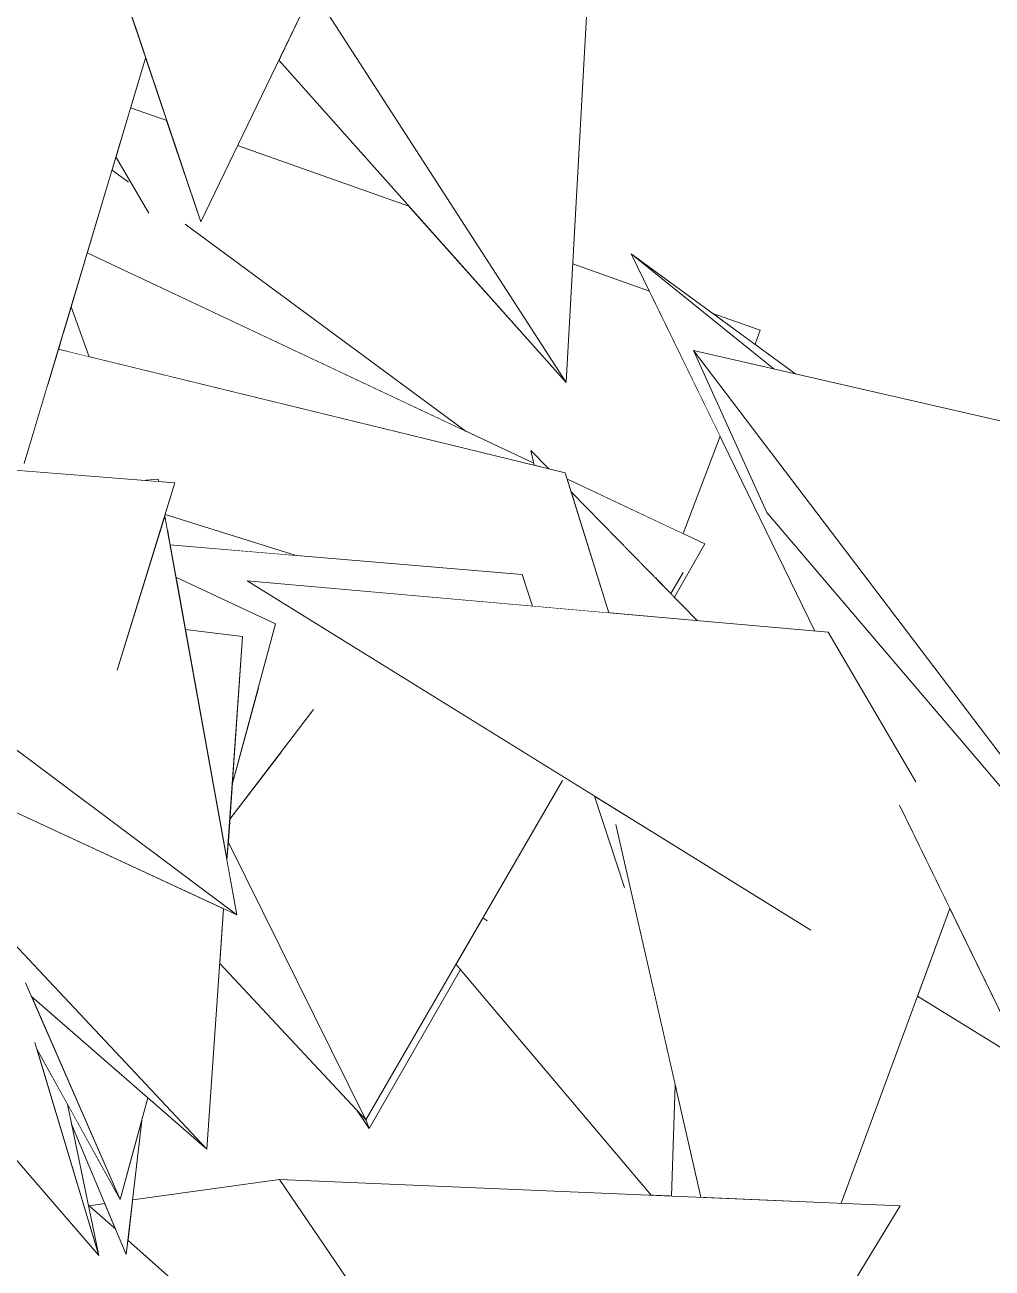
# Model space of a CAD drawing. Header units: millimetres. Extents: x -9413 to 8527, y -300 to 11224.
# Drawn here: x -3811 to -3416, y 3743 to 4252 of the extents above; entities that cross this region are included whole.
import ezdxf

# ---------------------------------------------------------------- set-up
doc = ezdxf.new("R2010")
doc.units = ezdxf.units.MM
doc.header["$MEASUREMENT"] = 0
doc.linetypes.add('Wipeout_Contour', pattern=[1000, 0, -1000])
doc.layers.add('Interior - Furniture', color=7, linetype='Continuous')
doc.layers.add('Interior - Furniture _Pen_No__4', color=7, linetype='Continuous', lineweight=20, true_color=0x029e21)

# ---------------------------------------------------------------- blocks, each defined once
blk = doc.blocks.new('Section Elem_40_6')
at = {"color": 254, "linetype": 'Wipeout_Contour', "lineweight": 0, "ltscale": 22539.573127}
blk.add_wipeout([(-3775.69, 4192.42), (-3768.99, 4187.47), (-3760.6, 4174.85), (-3774.07, 4197.82)], dxfattribs=at).dxf.layer = 'Interior - Furniture'
at = {"color": 254, "linetype": 'Wipeout_Contour', "lineweight": 0, "ltscale": 22405.851164}
blk.add_wipeout([(-3795.61, 4125.89), (-3790.49, 4117.35), (-3785.02, 4116.02), (-3792.45, 4136.48)], dxfattribs=at).dxf.layer = 'Interior - Furniture'
at = {"color": 254, "linetype": 'Wipeout_Contour', "lineweight": 0, "ltscale": 37661.410727}
blk.add_wipeout([(-3589.54, 4066.08), (-3587.93, 4060.94), (-3553.49, 4025.77), (-3542.04, 4027.76), (-3547.02, 4019.17), (-3545.57, 4017.69), (-3533.06, 4039.46)], dxfattribs=at).dxf.layer = 'Interior - Furniture'
at = {"color": 254, "linetype": 'Wipeout_Contour', "lineweight": 0, "ltscale": 36513.56794}
blk.add_wipeout([(-3569.49, 3924.59), (-3534.8, 3772.17), (-3477.36, 3769.73), (-3432.87, 3890.33), (-3436.35, 3897.48), (-3489.77, 3881.51), (-3565.92, 3928.69)], dxfattribs=at).dxf.layer = 'Interior - Furniture'
at = {"color": 254, "linetype": 'Wipeout_Contour', "lineweight": 0, "ltscale": 21150.034559}
blk.add_wipeout([(-3675.52, 3807.84), (-3670.45, 3800.32), (-3671.78, 3803.98), (-3671.83, 3803.89)], dxfattribs=at).dxf.layer = 'Interior - Furniture'
at = {"color": 254, "linetype": 'Wipeout_Contour', "lineweight": 0, "ltscale": 16005.856723}
blk.add_wipeout([(-3785.03, 3768.7), (-3774.18, 3759.06), (-3778.6, 3769.59)], dxfattribs=at).dxf.layer = 'Interior - Furniture'
at = {"color": 254, "linetype": 'Wipeout_Contour', "lineweight": 0, "ltscale": 27701.40877}
blk.add_wipeout([(-3785.83, 4158.58), (-3792.45, 4136.48), (-3785.02, 4116.02), (-3602.95, 4071.63), (-3603.15, 4072.49)], dxfattribs=at).dxf.layer = 'Interior - Furniture'
at = {"color": 254, "linetype": 'Wipeout_Contour', "lineweight": 0, "ltscale": 16134.899859}
blk.add_wipeout([(-3587.93, 4060.94), (-3572.46, 4011.28), (-3536.14, 4008.06)], dxfattribs=at).dxf.layer = 'Interior - Furniture'
at = {"color": 254, "linetype": 'Wipeout_Contour', "lineweight": 0, "ltscale": 21182.719276}
blk.add_wipeout([(-3671.78, 3803.98), (-3670.45, 3800.32), (-3633.12, 3865.29), (-3634.97, 3867.47)], dxfattribs=at).dxf.layer = 'Interior - Furniture'
at = {"color": 254, "linetype": 'Wipeout_Contour', "lineweight": 0, "ltscale": 22350.786551}
blk.add_wipeout([(-3693.57, 4266.14), (-3589.89, 4105.52), (-3579.7, 4288.2), (-3666.76, 4321.75)], dxfattribs=at).dxf.layer = 'Interior - Furniture'
at = {"color": 254, "linetype": 'Wipeout_Contour', "lineweight": 0, "ltscale": 16310.537769}
blk.add_wipeout([(-3596.99, 4070.18), (-3604.33, 4077.67), (-3602.95, 4071.63)], dxfattribs=at).dxf.layer = 'Interior - Furniture'
at = {"color": 254, "linetype": 'Wipeout_Contour', "lineweight": 0, "ltscale": 52721.31665}
blk.add_wipeout([(-3623.98, 3886.43), (-3634.97, 3867.47), (-3555.14, 3773.03), (-3546.79, 3772.68), (-3545.23, 3817.97), (-3569.49, 3924.59), (-3565.92, 3928.69), (-3578.23, 3936.31), (-3566.06, 3899.04), (-3622.25, 3885.29)], dxfattribs=at).dxf.layer = 'Interior - Furniture'
at = {"color": 254, "linetype": 'Wipeout_Contour', "lineweight": 0, "ltscale": 16726.877204}
blk.add_wipeout([(-3707.46, 4237.34), (-3589.89, 4105.52), (-3693.57, 4266.14)], dxfattribs=at).dxf.layer = 'Interior - Furniture'
at = {"color": 254, "linetype": 'Wipeout_Contour', "lineweight": 0, "ltscale": 26056.294148}
blk.add_wipeout([(-3767.22, 3771.17), (-3769.17, 3754.6), (-3571.22, 3578.59), (-3570.92, 3579.12), (-3707.12, 3779.49)], dxfattribs=at).dxf.layer = 'Interior - Furniture'
at = {"color": 254, "linetype": 'Wipeout_Contour', "lineweight": 0, "ltscale": 43750.427782}
blk.add_wipeout([(-3801.89, 4104.95), (-3706.07, 4036.53), (-3700.33, 4034.73), (-3607.83, 4026.91), (-3603.63, 4014.04), (-3572.46, 4011.28), (-3590.31, 4068.55), (-3797.65, 4119.1)], dxfattribs=at).dxf.layer = 'Interior - Furniture'
at = {"color": 254, "linetype": 'Wipeout_Contour', "lineweight": 0, "ltscale": 26749.494847}
blk.add_wipeout([(-3772.29, 3771.3), (-3793.92, 3810.25), (-3792.23, 3802.12), (-3769.86, 3748.74), (-3763.29, 3804.66)], dxfattribs=at).dxf.layer = 'Interior - Furniture'
at = {"color": 254, "linetype": 'Wipeout_Contour', "lineweight": 0, "ltscale": 25599.278689}
blk.add_wipeout([(-3453.16, 3768.7), (-3707.12, 3779.49), (-3570.92, 3579.12), (-3544.25, 3626.59), (-3541.15, 3623.88)], dxfattribs=at).dxf.layer = 'Interior - Furniture'
at = {"layer": 'Interior - Furniture _Pen_No__4', "linetype": 'Continuous'}
for p, q in [((-3707.12, 3779.49), (-3570.92, 3579.12)), ((-3453.16, 3768.7), (-3707.12, 3779.49)), ((-3541.15, 3623.88), (-3453.16, 3768.7)), ((-3571.22, 3578.59), (-3769.17, 3754.6))]:
    blk.add_line(p, q, dxfattribs=at)
at = {"color": 254, "linetype": 'Wipeout_Contour', "lineweight": 0, "ltscale": 104735.546065}
blk.add_wipeout([(-3768.07, 4217.87), (-3774.07, 4197.82), (-3760.6, 4174.85), (-3745.71, 4170.3), (-3630.76, 4085.5), (-3603.15, 4072.49), (-3604.33, 4077.67), (-3596.99, 4070.18), (-3590.31, 4068.55), (-3589.54, 4066.08), (-3542.01, 4043.68), (-3526.88, 4083.52), (-3555.79, 4142.93), (-3587.19, 4154.02), (-3589.89, 4105.52), (-3654.27, 4177.7), (-3724.29, 4202.42), (-3739.34, 4171.2), (-3753.32, 4212.66)], dxfattribs=at).dxf.layer = 'Interior - Furniture'
at = {"color": 254, "linetype": 'Wipeout_Contour', "lineweight": 0, "ltscale": 16804.916403}
blk.add_wipeout([(-3795.61, 4125.89), (-3797.65, 4119.1), (-3790.49, 4117.35)], dxfattribs=at).dxf.layer = 'Interior - Furniture'
at = {"color": 254, "linetype": 'Wipeout_Contour', "lineweight": 0, "ltscale": 31673.615571}
blk.add_wipeout([(-3720.45, 4024.4), (-3489.77, 3881.51), (-3436.35, 3897.48), (-3453.41, 3932.54), (-3446.85, 3942.22), (-3482.68, 4003.32)], dxfattribs=at).dxf.layer = 'Interior - Furniture'
at = {"layer": 'Interior - Furniture _Pen_No__4', "linetype": 'Continuous'}
for p, q in [((-3589.89, 4105.52), (-3579.7, 4288.2)), ((-3596.99, 4070.18), (-3604.33, 4077.67)), ((-3604.33, 4077.67), (-3602.95, 4071.63))]:
    blk.add_line(p, q, dxfattribs=at)
at = {"color": 254, "linetype": 'Wipeout_Contour', "lineweight": 0, "ltscale": 16268.954932}
blk.add_wipeout([(-3529.81, 4133.76), (-3512.58, 4121.17), (-3510.41, 4126.91)], dxfattribs=at).dxf.layer = 'Interior - Furniture'
at = {"color": 254, "linetype": 'Wipeout_Contour', "lineweight": 0, "ltscale": 27543.736117}
blk.add_wipeout([(-3753.92, 4051.53), (-3754.12, 4050.87), (-3753.11, 4045.31), (-3741.81, 4038.24), (-3700.33, 4034.73)], dxfattribs=at).dxf.layer = 'Interior - Furniture'
at = {"color": 254, "linetype": 'Wipeout_Contour', "lineweight": 0, "ltscale": 21706.786859}
blk.add_wipeout([(-3726.47, 3941.1), (-3727.47, 3926.89), (-3693.23, 3971.67), (-3715.79, 3980.71)], dxfattribs=at).dxf.layer = 'Interior - Furniture'
at = {"color": 254, "linetype": 'Wipeout_Contour', "lineweight": 0, "ltscale": 15479.377925}
blk.add_wipeout([(-3446.1, 3854.47), (-3402.18, 3827.26), (-3432.87, 3890.33)], dxfattribs=at).dxf.layer = 'Interior - Furniture'
at = {"color": 254, "linetype": 'Wipeout_Contour', "lineweight": 0, "ltscale": 16273.066845}
blk.add_wipeout([(-3495.92, 4108.99), (-3563.21, 4158.17), (-3504.79, 4111.02)], dxfattribs=at).dxf.layer = 'Interior - Furniture'
at = {"color": 254, "linetype": 'Wipeout_Contour', "lineweight": 0, "ltscale": 55479.993205}
blk.add_wipeout([(-3814.88, 4069.57), (-3763.42, 4065.47), (-3756.85, 4065.97), (-3756.66, 4064.93), (-3749.95, 4064.4), (-3753.92, 4051.53), (-3706.07, 4036.53), (-3801.89, 4104.95), (-3811.64, 4072.38), (-3814.85, 4080.56)], dxfattribs=at).dxf.layer = 'Interior - Furniture'
at = {"color": 254, "linetype": 'Wipeout_Contour', "lineweight": 0, "ltscale": 33589.630445}
blk.add_wipeout([(-3775.69, 4192.42), (-3785.83, 4158.58), (-3630.76, 4085.5), (-3745.71, 4170.3), (-3760.6, 4174.85), (-3768.99, 4187.47)], dxfattribs=at).dxf.layer = 'Interior - Furniture'
at = {"color": 254, "linetype": 'Wipeout_Contour', "lineweight": 0, "ltscale": 58389.137065}
blk.add_wipeout([(-3563.21, 4158.17), (-3488.09, 4003.8), (-3482.68, 4003.32), (-3446.85, 3942.22), (-3453.41, 3932.54), (-3380.79, 3783.3), (-3384.41, 3907.53), (-3507.78, 4052.34), (-3521.49, 4082.59), (-3537.8, 4118.56), (-3504.79, 4111.02)], dxfattribs=at).dxf.layer = 'Interior - Furniture'
at = {"color": 254, "linetype": 'Wipeout_Contour', "lineweight": 0, "ltscale": 16535.823787}
blk.add_wipeout([(-3741.81, 4038.24), (-3753.11, 4045.31), (-3751.99, 4039.1)], dxfattribs=at).dxf.layer = 'Interior - Furniture'
at = {"layer": 'Interior - Furniture _Pen_No__4', "linetype": 'Continuous'}
for p, q in [((-3555.79, 4142.93), (-3587.19, 4154.02)), ((-3510.41, 4126.91), (-3529.81, 4133.76)), ((-3512.58, 4121.17), (-3510.41, 4126.91)), ((-3546.79, 3772.68), (-3545.23, 3817.97))]:
    blk.add_line(p, q, dxfattribs=at)
at = {"color": 254, "linetype": 'Wipeout_Contour', "lineweight": 0, "ltscale": 74341.45539}
blk.add_wipeout([(-3786.43, 4311.91), (-3739.34, 4171.2), (-3623.24, 4412.03), (-3679.96, 4448.37), (-3664.27, 4333.15), (-3678.86, 4366.39), (-3714.43, 4450.64), (-3734.61, 4411.75), (-3751.66, 4313.71), (-3741.49, 4306.64), (-3749.31, 4280.52), (-3755.98, 4291.41), (-3781.88, 4320.66)], dxfattribs=at).dxf.layer = 'Interior - Furniture'
at = {"color": 254, "linetype": 'Wipeout_Contour', "lineweight": 0, "ltscale": 15858.11199}
blk.add_wipeout([(-3537.8, 4118.56), (-3507.78, 4052.34), (-3319.32, 3831.12)], dxfattribs=at).dxf.layer = 'Interior - Furniture'
at = {"color": 254, "linetype": 'Wipeout_Contour', "lineweight": 0, "ltscale": 75607.635665}
blk.add_wipeout([(-3607.83, 4026.91), (-3751.99, 4039.1), (-3749.6, 4025.92), (-3708.77, 4006.73), (-3715.79, 3980.71), (-3693.23, 3971.67), (-3706.59, 3954.19), (-3591.37, 3942.67), (-3623.98, 3886.43), (-3622.25, 3885.29), (-3566.06, 3899.04), (-3578.23, 3936.31), (-3720.45, 4024.4), (-3603.63, 4014.04)], dxfattribs=at).dxf.layer = 'Interior - Furniture'
at = {"color": 254, "linetype": 'Wipeout_Contour', "lineweight": 0, "ltscale": 16094.16339}
blk.add_wipeout([(-3542.04, 4027.76), (-3553.49, 4025.77), (-3547.02, 4019.17)], dxfattribs=at).dxf.layer = 'Interior - Furniture'
at = {"layer": 'Interior - Furniture _Pen_No__4', "linetype": 'Continuous'}
for p, q in [((-3589.89, 4105.52), (-3693.57, 4266.14)), ((-3707.46, 4237.34), (-3589.89, 4105.52)), ((-3654.27, 4177.7), (-3724.29, 4202.42)), ((-3572.46, 4011.28), (-3590.31, 4068.55)), ((-3603.63, 4014.04), (-3607.83, 4026.91)), ((-3547.02, 4019.17), (-3542.02, 4027.79)), ((-3566.03, 3898.96), (-3578.23, 3936.31))]:
    blk.add_line(p, q, dxfattribs=at)
at = {"color": 254, "linetype": 'Wipeout_Contour', "lineweight": 0, "ltscale": 17078.662817}
blk.add_wipeout([(-3786.43, 4311.91), (-3786.64, 4311.5), (-3739.34, 4171.2)], dxfattribs=at).dxf.layer = 'Interior - Furniture'
at = {"color": 254, "linetype": 'Wipeout_Contour', "lineweight": 0, "ltscale": 15692.262291}
blk.add_wipeout([(-3248.05, 4052.34), (-3537.8, 4118.56), (-3319.32, 3831.12)], dxfattribs=at).dxf.layer = 'Interior - Furniture'
at = {"color": 254, "linetype": 'Wipeout_Contour', "lineweight": 0, "ltscale": 26862.328842}
blk.add_wipeout([(-3727.47, 3926.89), (-3728.12, 3917.61), (-3671.83, 3803.89), (-3591.37, 3942.67), (-3706.59, 3954.19)], dxfattribs=at).dxf.layer = 'Interior - Furniture'
at = {"layer": 'Interior - Furniture _Pen_No__4', "linetype": 'Continuous'}
for p, q in [((-3739.34, 4171.2), (-3623.24, 4412.03)), ((-3630.76, 4085.5), (-3745.79, 4170.36)), ((-3495.92, 4108.99), (-3563.21, 4158.17)), ((-3504.79, 4111.02), (-3563.21, 4158.17)), ((-3563.21, 4158.17), (-3488.09, 4003.8)), ((-3507.78, 4052.34), (-3537.8, 4118.56)), ((-3248.05, 4052.34), (-3537.8, 4118.56)), ((-3537.8, 4118.56), (-3319.32, 3831.12)), ((-3542.01, 4043.68), (-3526.88, 4083.52)), ((-3533.06, 4039.46), (-3589.54, 4066.08)), ((-3536.14, 4008.06), (-3587.93, 4060.94)), ((-3319.32, 3831.12), (-3507.78, 4052.34)), ((-3545.57, 4017.69), (-3533.06, 4039.46)), ((-3446.84, 3942.2), (-3482.68, 4003.32)), ((-3453.43, 3932.57), (-3380.79, 3783.3)), ((-3569.5, 3924.64), (-3534.8, 3772.17)), ((-3623.98, 3886.43), (-3622.16, 3885.23)), ((-3477.36, 3769.73), (-3432.87, 3890.33)), ((-3634.97, 3867.47), (-3555.14, 3773.03)), ((-3446.1, 3854.47), (-3402.18, 3827.26))]:
    blk.add_line(p, q, dxfattribs=at)
at = {"color": 254, "linetype": 'Wipeout_Contour', "lineweight": 0, "ltscale": 91209.184637}
blk.add_wipeout([(-3912.53, 4329.86), (-3849.94, 4170.13), (-3833.47, 4170.01), (-3844.87, 4157.18), (-3828.28, 4114.86), (-3814.76, 4110.11), (-3814.85, 4080.56), (-3811.64, 4072.38), (-3761.96, 4238.28), (-3786.64, 4311.5), (-3790.45, 4304.17), (-3799.47, 4340.52), (-3810.95, 4353.49), (-3862.28, 4269.15), (-3865.68, 4280.35), (-3868.73, 4265.35)], dxfattribs=at).dxf.layer = 'Interior - Furniture'
at = {"color": 254, "linetype": 'Wipeout_Contour', "lineweight": 0, "ltscale": 32245.30713}
blk.add_wipeout([(-3730.04, 3890.22), (-3731.61, 3867.79), (-3671.83, 3803.89), (-3728.12, 3917.61), (-3728.65, 3910.05), (-3724.61, 3887.7)], dxfattribs=at).dxf.layer = 'Interior - Furniture'
at = {"layer": 'Interior - Furniture _Pen_No__4', "linetype": 'Continuous'}
for p, q in [((-3786.64, 4311.5), (-3739.34, 4171.2)), ((-3739.34, 4171.2), (-3786.43, 4311.91)), ((-3753.32, 4212.66), (-3768.07, 4217.87)), ((-3774.07, 4197.82), (-3760.58, 4174.81)), ((-3768.98, 4187.47), (-3775.69, 4192.42)), ((-3792.45, 4136.48), (-3785.02, 4116.02)), ((-3671.83, 3803.89), (-3591.36, 3942.68)), ((-3670.45, 3800.32), (-3633.12, 3865.29)), ((-3670.45, 3800.32), (-3675.52, 3807.84)), ((-3671.78, 3803.98), (-3670.45, 3800.32))]:
    blk.add_line(p, q, dxfattribs=at)
at = {"color": 254, "linetype": 'Wipeout_Contour', "lineweight": 0, "ltscale": 129318.648253}
blk.add_wipeout([(-3749.95, 4064.4), (-4028.66, 4086.6), (-3992.27, 4050.79), (-4004.52, 4070.22), (-3998.33, 4069.59), (-3989.3, 4059.76), (-3962.76, 4065.97), (-3952.33, 4058.16), (-3956.35, 4069), (-3938.87, 4063.02), (-3938.66, 4062.66), (-3923.23, 4069.07), (-3934.79, 4056.07), (-3923.21, 4036.36), (-3897.54, 4017.15), (-3910.7, 4052.12), (-3875.29, 4006.73), (-3871.24, 3997.46), (-3851.61, 3982.77), (-3845.21, 3983.18), (-3822.41, 3992.92), (-3830.86, 3984.1), (-3773.56, 3987.78)], dxfattribs=at).dxf.layer = 'Interior - Furniture'
at = {"layer": 'Interior - Furniture _Pen_No__4', "linetype": 'Continuous'}
for p, q in [((-3811.64, 4072.38), (-3761.96, 4238.28)), ((-3603.15, 4072.49), (-3785.83, 4158.58)), ((-3590.31, 4068.55), (-3797.65, 4119.1))]:
    blk.add_line(p, q, dxfattribs=at)
at = {"color": 254, "linetype": 'Wipeout_Contour', "lineweight": 0, "ltscale": 16611.199234}
blk.add_wipeout([(-3763.42, 4065.47), (-3756.66, 4064.93), (-3756.85, 4065.97)], dxfattribs=at).dxf.layer = 'Interior - Furniture'
at = {"color": 254, "linetype": 'Wipeout_Contour', "lineweight": 0, "ltscale": 27450.801419}
blk.add_wipeout([(-3830.86, 3984.1), (-3840.27, 3974.28), (-3724.61, 3887.7), (-3754.12, 4050.87), (-3773.56, 3987.78)], dxfattribs=at).dxf.layer = 'Interior - Furniture'
at = {"color": 254, "linetype": 'Wipeout_Contour', "lineweight": 0, "ltscale": 100565.256526}
blk.add_wipeout([(-3962.76, 4065.97), (-3993.47, 4058.78), (-3985.47, 4055.58), (-3973.09, 4042.1), (-3951.53, 4037.24), (-3959.94, 4027.78), (-3937.15, 4002.97), (-3933.86, 4001.56), (-3918.21, 3984.9), (-3899.93, 3978.63), (-3888.02, 3976.48), (-3886.6, 3974.06), (-3866.3, 3967.09), (-3870.32, 3995.37), (-3856.48, 3963.72), (-3844.66, 3959.67), (-3838.98, 3940.77), (-3724.61, 3887.7)], dxfattribs=at).dxf.layer = 'Interior - Furniture'
at = {"layer": 'Interior - Furniture _Pen_No__4', "linetype": 'Continuous'}
for p, q in [((-3749.95, 4064.4), (-4028.66, 4086.6)), ((-3756.85, 4065.97), (-3763.42, 4065.47)), ((-3756.66, 4064.93), (-3756.85, 4065.97)), ((-3700.33, 4034.73), (-3753.92, 4051.53))]:
    blk.add_line(p, q, dxfattribs=at)
at = {"color": 254, "linetype": 'Wipeout_Contour', "lineweight": 0, "ltscale": 27111.19559}
blk.add_wipeout([(-3838.98, 3940.77), (-3822.55, 3886.18), (-3819.97, 3880.29), (-3736.94, 3791.87), (-3730.04, 3890.22)], dxfattribs=at).dxf.layer = 'Interior - Furniture'
at = {"layer": 'Interior - Furniture _Pen_No__4', "linetype": 'Continuous'}
blk.add_line((-3671.83, 3803.89), (-3731.61, 3867.79), dxfattribs=at)
at = {"color": 254, "linetype": 'Wipeout_Contour', "lineweight": 0, "ltscale": 16351.778244}
blk.add_wipeout([(-3722.23, 4001.56), (-3745.72, 4004.46), (-3728.65, 3910.05)], dxfattribs=at).dxf.layer = 'Interior - Furniture'
at = {"layer": 'Interior - Furniture _Pen_No__4', "linetype": 'Continuous'}
blk.add_line((-3728.12, 3917.61), (-3671.83, 3803.89), dxfattribs=at)
at = {"color": 254, "linetype": 'Wipeout_Contour', "lineweight": 0, "ltscale": 55103.613379}
blk.add_wipeout([(-3972.84, 4013.28), (-3913.72, 3946.72), (-3882.76, 3929.95), (-3888.56, 3923.89), (-3812.76, 3857.89), (-3811.06, 3859.91), (-3808.58, 3854.25), (-3736.94, 3791.87), (-3933.86, 4001.56), (-3969.67, 4016.84)], dxfattribs=at).dxf.layer = 'Interior - Furniture'
at = {"layer": 'Interior - Furniture _Pen_No__4', "linetype": 'Continuous'}
blk.add_line((-3736.94, 3791.87), (-3730.04, 3890.22), dxfattribs=at)
at = {"color": 254, "linetype": 'Wipeout_Contour', "lineweight": 0, "ltscale": 27334.062698}
blk.add_wipeout([(-3708.77, 4006.73), (-3749.6, 4025.92), (-3745.72, 4004.46), (-3722.23, 4001.56), (-3726.47, 3941.1)], dxfattribs=at).dxf.layer = 'Interior - Furniture'
at = {"color": 254, "linetype": 'Wipeout_Contour', "lineweight": 0, "ltscale": 16103.248089}
blk.add_wipeout([(-3793.92, 3810.25), (-3806.54, 3832.98), (-3781.07, 3748.33)], dxfattribs=at).dxf.layer = 'Interior - Furniture'
at = {"layer": 'Interior - Furniture _Pen_No__4', "linetype": 'Continuous'}
for p, q in [((-3773.56, 3987.76), (-3749.95, 4064.4)), ((-3724.61, 3887.7), (-3754.12, 4050.87)), ((-3607.83, 4026.91), (-3751.99, 4039.1)), ((-3708.77, 4006.73), (-3749.6, 4025.92)), ((-3482.68, 4003.32), (-3720.45, 4024.4)), ((-3720.45, 4024.4), (-3489.74, 3881.5)), ((-3722.23, 4001.56), (-3745.72, 4004.46)), ((-3726.47, 3941.1), (-3708.77, 4006.73)), ((-3728.65, 3910.05), (-3722.23, 4001.56)), ((-3727.47, 3926.89), (-3693.21, 3971.69))]:
    blk.add_line(p, q, dxfattribs=at)
at = {"color": 254, "linetype": 'Wipeout_Contour', "lineweight": 0, "ltscale": 27210.75098}
blk.add_wipeout([(-3888.56, 3923.89), (-3911.75, 3899.7), (-3781.07, 3748.33), (-3807.29, 3835.47), (-3820.27, 3864.43)], dxfattribs=at).dxf.layer = 'Interior - Furniture'
at = {"layer": 'Interior - Furniture _Pen_No__4', "linetype": 'Continuous'}
for p, q in [((-3724.61, 3887.7), (-3962.76, 4065.97)), ((-3838.98, 3940.77), (-3724.61, 3887.7)), ((-3774.18, 3759.06), (-3785.03, 3768.7))]:
    blk.add_line(p, q, dxfattribs=at)
at = {"color": 254, "linetype": 'Wipeout_Contour', "lineweight": 0, "ltscale": 16108.557868}
blk.add_wipeout([(-3761.07, 3812.88), (-3808.58, 3854.25), (-3772.29, 3771.3)], dxfattribs=at).dxf.layer = 'Interior - Furniture'
at = {"layer": 'Interior - Furniture _Pen_No__4', "linetype": 'Continuous'}
blk.add_line((-3767.22, 3771.17), (-3707.12, 3779.49), dxfattribs=at)
at = {"color": 254, "linetype": 'Wipeout_Contour', "lineweight": 0, "ltscale": 32422.864397}
blk.add_wipeout([(-3820.27, 3864.43), (-3807.29, 3835.47), (-3806.54, 3832.98), (-3772.29, 3771.3), (-3811.06, 3859.91), (-3812.76, 3857.89)], dxfattribs=at).dxf.layer = 'Interior - Furniture'
at = {"layer": 'Interior - Furniture _Pen_No__4', "linetype": 'Continuous'}
for p, q in [((-3736.94, 3791.87), (-3933.86, 4001.56)), ((-3911.75, 3899.7), (-3781.07, 3748.33)), ((-3772.29, 3771.3), (-3811.06, 3859.92)), ((-3808.58, 3854.25), (-3736.94, 3791.87)), ((-3781.07, 3748.33), (-3807.3, 3835.51)), ((-3806.54, 3832.98), (-3772.29, 3771.3)), ((-3781.07, 3748.33), (-3793.92, 3810.25)), ((-3772.29, 3771.3), (-3761.07, 3812.88)), ((-3792.23, 3802.12), (-3769.86, 3748.74)), ((-3769.86, 3748.74), (-3763.29, 3804.66)), ((-3785.03, 3768.7), (-3778.6, 3769.59))]:
    blk.add_line(p, q, dxfattribs=at)

msp = doc.modelspace()

# ---------------------------------------------------------------- block references
at = {"layer": 'Interior - Furniture'}
msp.add_blockref('Section Elem_40_6', (0, 0), dxfattribs=at)

doc.saveas('drawing.dxf')
